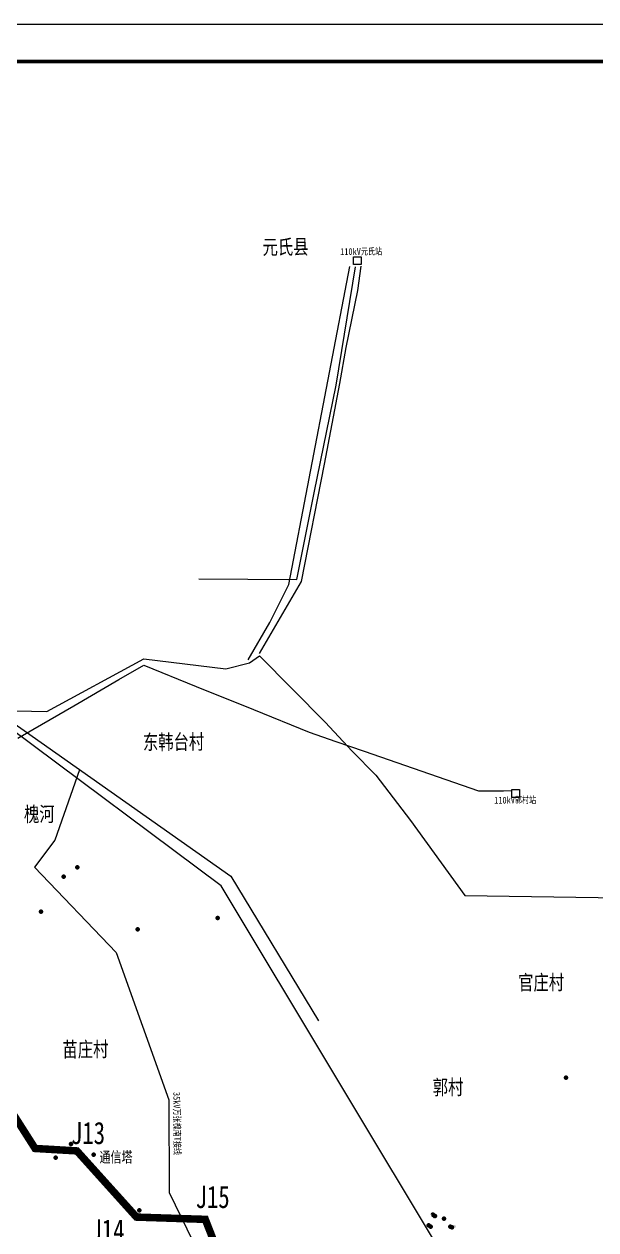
# Model space of a CAD drawing. Extents: x 536876 to 553676, y 4169885 to 4181765.
# Drawn here: x 544705 to 547756, y 4175327 to 4181765 of the extents above; entities that cross this region are included whole.
import ezdxf

# ---------------------------------------------------------------- set-up
doc = ezdxf.new("R2010")
doc.units = 0
doc.header["$MEASUREMENT"] = 0
doc.header["$XCLIPFRAME"] = 0
doc.linetypes.add('OV_DASH', pattern=[0.75, 0.5, -0.25])
for name, color, linetype in [('110kV线路', 3, 'Continuous'), ('35kV线路', 2, 'Continuous'), ('新建线路', 1, 'Continuous'), ('村庄', 7, 'Continuous')]:
    doc.layers.add(name, color=color, linetype=linetype)
doc.layers.add('mainlayer', color=1, linetype='Continuous', lineweight=100)
doc.styles.add('st', font='', dxfattribs={"width": 0.75})
doc.styles.get('st').set_extended_font_data('SimSun')
picture_1 = doc.add_image_def('image1.png', size_in_pixel=(15133, 11883))

msp = doc.modelspace()

# ---------------------------------------------------------------- linework, layer by layer
at = {"color": 0}
msp.add_line((536876.4, 4181765.2), (553676.4, 4181765.2), dxfattribs=at)
at = {"color": 0, "const_width": 20}
msp.add_lwpolyline([(537876.4, 4181565.2), (553476.4, 4181565.2)], dxfattribs=at)
at = {"color": 5, "linetype": 'Continuous', "lineweight": -3, "const_width": 5}
msp.add_lwpolyline([(545069.7, 4175728.2), (545077.2, 4175728.2), (545077.2, 4175720.8), (545069.7, 4175720.8)], close=True, dxfattribs=at)
at = {"layer": '110kV线路', "color": 3, "lineweight": -2}
for points in [[(539823.7, 4180470.2), (540447.7, 4179891.7), (543269.5, 4178128.1), (544825.1, 4178095.4), (545343.6, 4178376.4), (545780.6, 4178323), (545907.8, 4178355.2), (545961.5, 4178391.8), (546310.6, 4178036.8), (546456.1, 4177883.1), (546580.8, 4177755.3), (546767.2, 4177512.9), (547056.4, 4177111.8), (548834.5, 4177084.8), (549820.1, 4177146.4), (550269.2, 4176412.7), (550424.6, 4175342.7)], [(545636.8, 4178802.4), (546159.9, 4178800.1), (546252.7, 4179261.9), (546369.9, 4179837.5), (546473.8, 4180469.3)], [(545900.3, 4178370.9), (546016.4, 4178570.1), (546117.8, 4178773.1), (546442.7, 4180470.9)], [(545959.9, 4178403.7), (546184.7, 4178789), (546308.1, 4179415.9), (546389.4, 4179846.6), (546423.6, 4180038.3), (546485.7, 4180343.2), (546502.5, 4180473.3)], [(544671, 4177952.5), (544969.8, 4178125.2), (545210.8, 4178265.7), (545343.7, 4178342.3), (545622.9, 4178228.5), (545929.5, 4178105.9), (546226.5, 4177983.7), (546367.5, 4177933.6), (546519, 4177882.5), (547128.9, 4177671.5), (547262.7, 4177671.8), (547308.3, 4177672.2)]]:
    msp.add_lwpolyline(points, dxfattribs=at)
at = {"layer": '110kV线路', "linetype": 'Continuous', "lineweight": 0}
for points in [[(546462.6, 4180523.2), (546504.1, 4180523.2), (546504.1, 4180481), (546462.6, 4180481)], [(547306.9, 4177678), (547348.3, 4177678), (547348.3, 4177635.7), (547306.9, 4177635.7)]]:
    msp.add_lwpolyline(points, close=True, dxfattribs=at)
at = {"layer": '35kV线路', "linetype": 'Continuous', "lineweight": 0}
for points in [[(539722.1, 4180620.1), (540245.7, 4180597.8), (540739, 4179836.1), (541065, 4179597.6), (542853.9, 4178498.9), (543528.2, 4178039.3), (544609, 4178060.3), (545807.1, 4177215.1), (546275.9, 4176442.7)], [(547267.8, 4174794), (547193, 4175022.2), (546980.2, 4175124.7), (545755.5, 4177164.1), (544626.9, 4178007.8), (543436.4, 4177939.2), (542487.7, 4177544.1), (542465.9, 4177404.3), (541375.3, 4177798.2), (540789.8, 4178826.5), (540314.7, 4179419.7)], [(545000.6, 4177784), (544869, 4177406.9), (544760, 4177263.9), (545195.7, 4176807.8), (545477.1, 4176020.5), (545478.6, 4175526.6), (545605.5, 4175265.6), (545608.6, 4175002.2), (545394, 4174548.7), (545395.2, 4174403.9), (545230.8, 4174132.3), (545115.8, 4174108.4)]]:
    msp.add_lwpolyline(points, dxfattribs=at)
at = {"layer": 'mainlayer', "color": 5}
msp.add_lwpolyline([(546884.4, 4175409.9), (546884.4, 4175409.9), (546898.7, 4175397.5)], dxfattribs=at)
for p in [(544989.2, 4177262.1), (544916.4, 4177212.5), (544795.3, 4177025.8), (545737.2, 4176992.5), (545309.7, 4176931.1), (547597.2, 4176140.2), (547597.2, 4176140.2), (544954.5, 4175784.5), (544954.5, 4175784.5), (544872.4, 4175712.4), (544873.2, 4175758.8), (544986.9, 4175748.6), (545075.1, 4175728.3), (545304.4, 4175407.3), (545304.5, 4175394.6), (545304.5, 4175394.6), (545319.6, 4175430.2), (545319.6, 4175430.2), (546897.1, 4175400.5), (546945.9, 4175387.1), (546863.5, 4175351.5), (546874.9, 4175344.5), (546979.3, 4175344.6), (546979.3, 4175344.6), (546988.6, 4175339.6)]:
    msp.add_point(p, dxfattribs=at)
at = {"layer": '新建线路', "color": 1, "linetype": 'OV_DASH', "ltscale": 100, "const_width": 40}
msp.add_lwpolyline([(539677.7, 4180427.8), (539600.9, 4180419.1), (539361.7, 4180165.7), (539470.1, 4180051.4), (540078.1, 4180117.7), (540687.4, 4179531.9), (540780, 4179154.4), (541128.9, 4179123.9), (542987.8, 4178961.7), (543166.1, 4177575.7), (543561.6, 4176497.5), (544124.8, 4176484.6), (544391.4, 4176346), (544763.1, 4175761.3), (544986.1, 4175748.3), (545304.2, 4175394.8), (545671.3, 4175382.7), (546106.4, 4174270.5)], dxfattribs=at)

# ---------------------------------------------------------------- texts
at = {"layer": '110kV线路', "char_height": 36, "attachment_point": 1, "rotation": 0.50325, "style": 'st'}
for s, insert in [('110kV元氏站', (546391.2, 4180568.2)), ('110kV郭村站', (547213.3, 4177638.7))]:
    msp.add_mtext(s, dxfattribs=dict(at, insert=insert))
at = {"layer": '35kV线路', "color": 2, "insert": (545536.9, 4176063.2), "char_height": 36, "attachment_point": 1, "rotation": 270.69419, "style": 'st'}
msp.add_mtext('35kV万张槐南T接线', dxfattribs=at)
at = {"layer": 'mainlayer', "color": 1, "style": 'st', "width": 0.75}
for s, height, p in [('通信塔', 57.81, (545106.2, 4175686.3)), ('J17', 12.04, (546988.6, 4175339.6))]:
    msp.add_text(s, height=height, dxfattribs=at).set_placement(p)
at = {"layer": '新建线路', "color": 1, "style": 'st', "width": 0.75}
for s, height, p in [('J13', 119, (544954.5, 4175784.5)), ('J15', 119.01, (545619.4, 4175443.3)), ('J14', 119, (545058.5, 4175263.6))]:
    msp.add_text(s, height=height, dxfattribs=at).set_placement(p)
at = {"layer": '村庄', "color": 7, "char_height": 80, "attachment_point": 1, "rotation": 0.50325, "style": 'st'}
for s, insert in [('元氏县', (545976.6, 4180614.6)), ('东韩台村', (545338, 4177970.9)), ('槐河', (544703.6, 4177585.9)), ('官庄村', (547340.3, 4176687)), ('苗庄村', (544908.5, 4176329.8)), ('郭村', (546884.8, 4176127.8))]:
    msp.add_mtext(s, dxfattribs=dict(at, insert=insert))

# ---------------------------------------------------------------- pictures from other files: only their frames are drawn
at = {"color": 0}
image = msp.add_image(picture_1, insert=(537876.4, 4170487.3), size_in_units=(14297.7, 11077.9), dxfattribs=at)
image.set_boundary_path([(-0.5, -0.5), (-0.5, 4655.56), (-0.5, 7728.9), (-0.5, 10597.9), (-0.5, 10597.9), (3336, 10597.9), (7218.17, 10597.9), (8890.23, 10597.9), (12839.3, 10597.9), (15132.5, 10597.9), (15132.5, 8693.96), (15132.5, 6570.83), (15132.5, 4655.56), (15132.5, 2012.78), (15132.5, -0.5), (12389.52, -0.5), (9591.42, -0.5), (7566, -0.5), (5064.66, -0.5), (-0.5, -0.5)])
image.dxf.flags = 15

doc.saveas('drawing.dxf')
